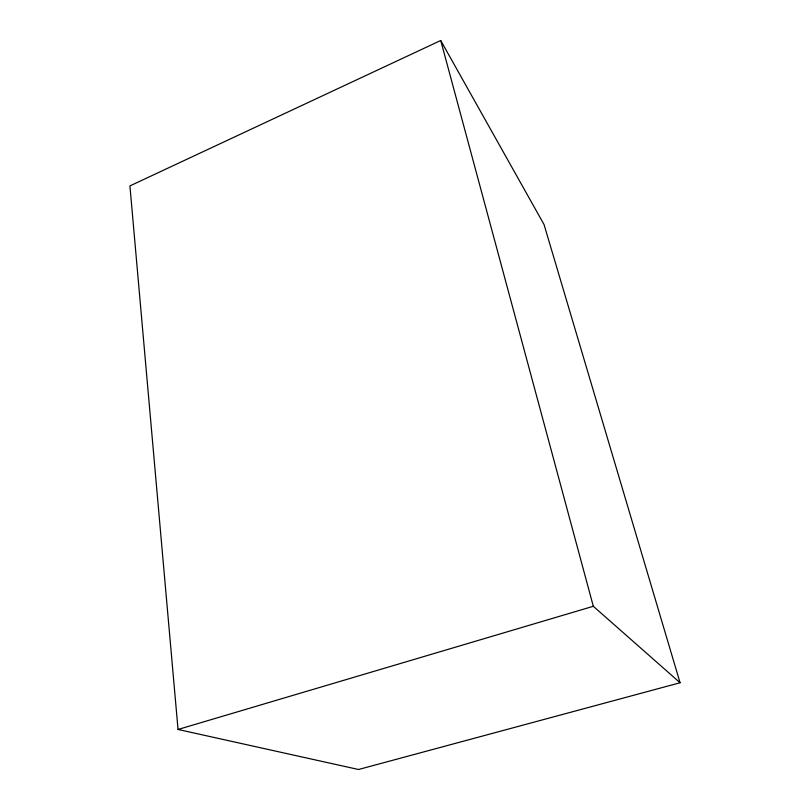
<?xml version="1.0" encoding="UTF-8"?>
<svg xmlns="http://www.w3.org/2000/svg" width="810" height="810" viewBox="0 0 810 810"><rect width="100%" height="100%" fill="white"/><g stroke="black" fill="none" stroke-linecap="round" stroke-linejoin="round"><path stroke-width="1.21" d="M440.731 40.5L129.924 185.915L178.038 729.466L358.526 769.5L680.076 682.749L544.037 224.542L440.731 40.5L593.315 606.285L680.076 682.749M178.038 729.466L593.315 606.285"/></g></svg>
